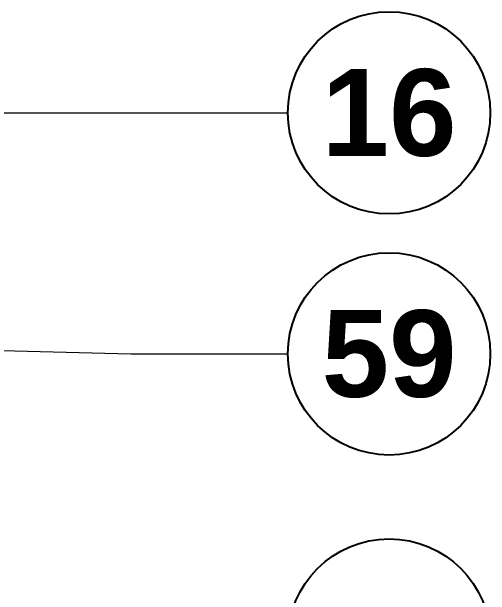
# Model space of a CAD drawing. Header units: millimetres. Extents: x 0 to 297, y 0 to 420.
# Drawn here: x 150.72 to 161.83, y 176.83 to 190.39 of the extents above; entities that cross this region are included whole.
import ezdxf
from ezdxf.enums import TextEntityAlignment as Align

# ---------------------------------------------------------------- set-up
doc = ezdxf.new("R2010")
doc.units = ezdxf.units.MM
doc.layers.add('3-TEXTOS', color=7, linetype='Continuous')
doc.styles.add('ARIAL-NEGRITA', font='arialbd.ttf')

msp = doc.modelspace()

# ---------------------------------------------------------------- linework, layer by layer
at = {"layer": '3-TEXTOS', "lineweight": 13}
for points in [[(134.925, 188.041), (153.481, 188.041), (157.131, 188.041)], [(126.439, 183.142), (153.481, 182.441), (157.131, 182.441)]]:
    msp.add_lwpolyline(points, dxfattribs=at)
at = {"layer": '3-TEXTOS', "color": 18, "true_color": 0x000000}
for centre in [(159.481, 188.041), (159.481, 182.441), (159.481, 175.794)]:
    msp.add_circle(centre, 2.35, dxfattribs=at)

# ---------------------------------------------------------------- texts
at = {"layer": '3-TEXTOS', "style": 'ARIAL-NEGRITA'}
for s, p in [('16', (159.481, 187.041)), ('59', (159.481, 181.441))]:
    msp.add_text(s, height=2.016, dxfattribs=at).set_placement(p, align=Align.CENTER)

doc.saveas('drawing.dxf')
